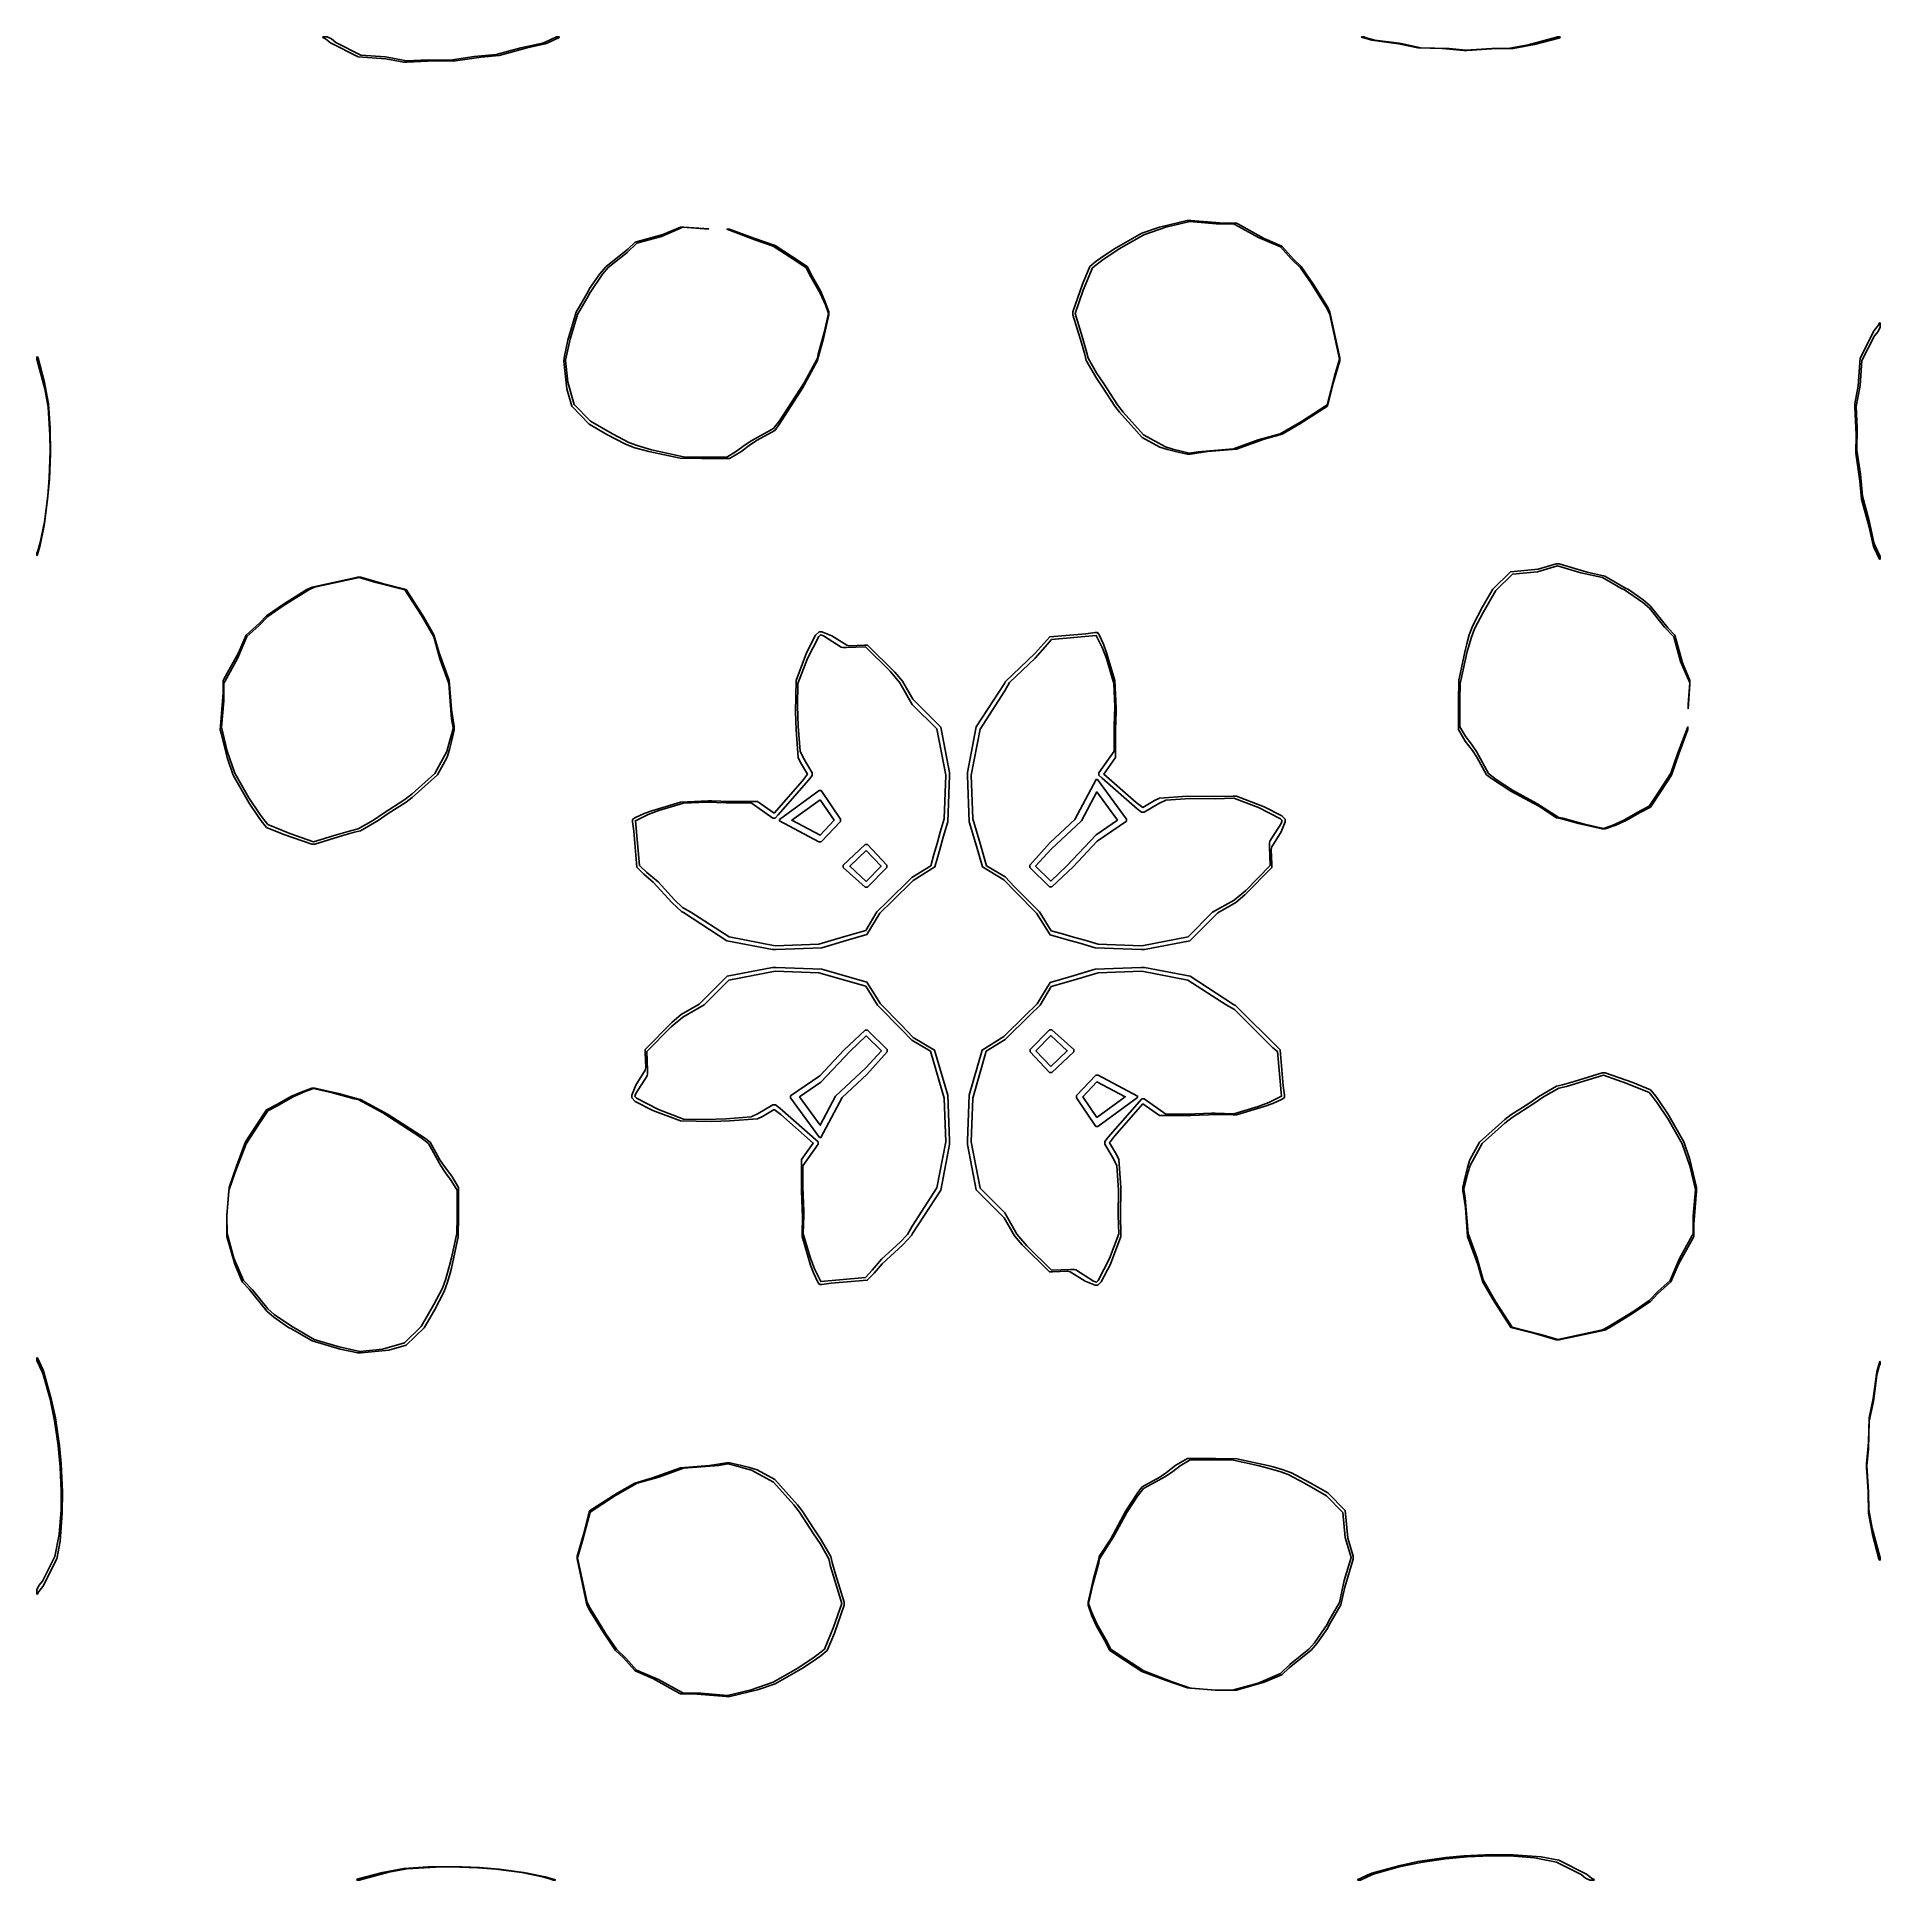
# Model space of a CAD drawing. Extents: x 65 to 85, y 65 to 85.
import ezdxf

# ---------------------------------------------------------------- set-up
doc = ezdxf.new("R2010")
doc.units = 0

msp = doc.modelspace()

# ---------------------------------------------------------------- linework, layer by layer
for points in [[(68.486, 84.784), (68.788, 84.76), (68.982, 84.724), (69.019, 84.724), (69.316, 84.739), (69.519, 84.737), (69.823, 84.78), (70.016, 84.798), (70.32, 84.881), (70.514, 84.922), (70.538, 84.931), (70.669, 84.993), (70.669, 84.999), (70.64, 84.999), (70.516, 84.94), (70.486, 84.929), (70.25, 84.879), (69.984, 84.806), (69.747, 84.785), (69.485, 84.747), (69.245, 84.75), (69.01, 84.738), (68.782, 84.781), (68.514, 84.802), (68.243, 84.938), (68.196, 84.976), (68.152, 84.999), (68.104, 84.999), (68.104, 84.993), (68.132, 84.978), (68.186, 84.935), (68.486, 84.784)], [(79.383, 84.991), (79.484, 84.964), (79.773, 84.925), (79.982, 84.881), (80.246, 84.873), (80.481, 84.852), (80.519, 84.852), (80.784, 84.869), (81.018, 84.873), (81.25, 84.917), (81.512, 84.985), (81.526, 84.993), (81.526, 84.999), (81.496, 84.999), (81.488, 84.994), (81.18, 84.914), (80.982, 84.876), (80.786, 84.873), (80.503, 84.855), (80.324, 84.871), (80.017, 84.88), (79.821, 84.922), (79.782, 84.929), (79.516, 84.964), (79.424, 84.989), (79.398, 84.999), (79.374, 84.999), (79.374, 84.994), (79.383, 84.991)], [(76.334, 81.681), (76.37, 81.552), (76.385, 81.488), (76.498, 81.295), (76.571, 81.187), (76.696, 80.992), (76.747, 80.928), (76.993, 80.653), (77.183, 80.549), (77.267, 80.523), (77.354, 80.5), (77.482, 80.471), (77.518, 80.47), (77.7, 80.5), (78.015, 80.525), (78.318, 80.635), (78.512, 80.69), (78.704, 80.801), (79.003, 80.993), (79.069, 81.251), (79.138, 81.483), (79.138, 81.518), (79.03, 82.013), (79.002, 82.07), (78.852, 82.314), (78.719, 82.506), (78.637, 82.585), (78.507, 82.729), (78.316, 82.811), (78.031, 82.969), (78.015, 82.976), (77.881, 82.977), (77.519, 83.008), (77.482, 83.008), (77.181, 82.936), (76.989, 82.87), (76.686, 82.696), (76.541, 82.599), (76.493, 82.564), (76.424, 82.507), (76.346, 82.317), (76.241, 82.016), (76.241, 81.983), (76.334, 81.681)], [(76.453, 82.493), (76.507, 82.537), (76.567, 82.58), (76.744, 82.699), (77.011, 82.853), (77.249, 82.934), (77.508, 82.997), (77.796, 82.971), (77.985, 82.97), (78.007, 82.96), (78.254, 82.823), (78.492, 82.722), (78.61, 82.591), (78.711, 82.494), (78.827, 82.326), (78.998, 82.047), (79.028, 81.987), (79.133, 81.502), (79.079, 81.319), (78.999, 81.007), (78.72, 80.827), (78.488, 80.694), (78.252, 80.627), (77.984, 80.529), (77.599, 80.498), (77.503, 80.483), (77.431, 80.499), (77.324, 80.527), (77.247, 80.551), (77.007, 80.683), (76.787, 80.928), (76.724, 81.008), (76.573, 81.243), (76.502, 81.348), (76.407, 81.512), (76.386, 81.596), (76.343, 81.749), (76.266, 81.999), (76.354, 82.251), (76.453, 82.493)], [(70.804, 80.991), (70.993, 80.796), (71.186, 80.686), (71.387, 80.581), (71.487, 80.542), (71.587, 80.514), (71.642, 80.5), (71.982, 80.428), (72.212, 80.424), (72.514, 80.423), (72.64, 80.497), (72.742, 80.577), (72.814, 80.625), (73.006, 80.73), (73.054, 80.792), (73.309, 81.186), (73.472, 81.487), (73.481, 81.533), (73.536, 81.728), (73.594, 81.982), (73.594, 82.016), (73.551, 82.131), (73.501, 82.244), (73.415, 82.394), (73.358, 82.506), (73.187, 82.62), (73.011, 82.735), (72.778, 82.814), (72.516, 82.914), (72.487, 82.914), (72.792, 82.797), (72.989, 82.73), (73.197, 82.595), (73.348, 82.494), (73.399, 82.394), (73.499, 82.22), (73.557, 82.09), (73.591, 81.997), (73.544, 81.791), (73.479, 81.557), (73.47, 81.513), (73.324, 81.244), (73.059, 80.833), (72.994, 80.751), (72.756, 80.62), (72.673, 80.565), (72.593, 80.503), (72.486, 80.439), (72.197, 80.44), (72.018, 80.444), (71.754, 80.499), (71.668, 80.52), (71.513, 80.564), (71.423, 80.599), (71.245, 80.692), (71.007, 80.828), (70.832, 81.009), (70.76, 81.251), (70.737, 81.493), (70.786, 81.72), (70.866, 81.988), (70.981, 82.186), (71.002, 82.227), (71.138, 82.423), (71.2, 82.495), (71.406, 82.66), (71.509, 82.76), (71.778, 82.834), (72.01, 82.934), (72.246, 82.915), (72.291, 82.915), (72.019, 82.936), (71.984, 82.936), (71.792, 82.854), (71.491, 82.771), (71.411, 82.694), (71.175, 82.505), (71.108, 82.427), (70.998, 82.268), (70.981, 82.235), (70.851, 82.012), (70.761, 81.71), (70.72, 81.518), (70.719, 81.481), (70.749, 81.179), (70.804, 80.991)], [(84.737, 80.481), (84.78, 80.177), (84.797, 79.984), (84.881, 79.68), (84.922, 79.486), (84.931, 79.462), (84.993, 79.331), (84.999, 79.331), (84.999, 79.36), (84.94, 79.483), (84.929, 79.514), (84.879, 79.75), (84.806, 80.016), (84.785, 80.253), (84.747, 80.515), (84.75, 80.755), (84.738, 80.99), (84.781, 81.218), (84.802, 81.486), (84.938, 81.756), (84.976, 81.803), (84.999, 81.848), (84.999, 81.896), (84.993, 81.896), (84.978, 81.868), (84.935, 81.814), (84.784, 81.514), (84.76, 81.212), (84.724, 81.018), (84.724, 80.98), (84.739, 80.684), (84.737, 80.481)], [(65.005, 79.374), (65.009, 79.383), (65.036, 79.485), (65.077, 79.679), (65.084, 79.718), (65.118, 79.98), (65.138, 80.197), (65.148, 80.48), (65.144, 80.754), (65.127, 81.017), (65.083, 81.25), (65.014, 81.512), (65.007, 81.526), (65.001, 81.526), (65.001, 81.496), (65.005, 81.488), (65.086, 81.18), (65.123, 80.983), (65.143, 80.676), (65.146, 80.507), (65.136, 80.214), (65.119, 80.018), (65.082, 79.736), (65.035, 79.515), (65.01, 79.424), (65.001, 79.398), (65.001, 79.374), (65.005, 79.374)], [(80.577, 77.257), (80.625, 77.186), (80.73, 76.994), (80.792, 76.945), (80.991, 76.816), (81.296, 76.651), (81.488, 76.527), (81.533, 76.518), (81.728, 76.464), (81.982, 76.406), (82.017, 76.406), (82.131, 76.448), (82.244, 76.498), (82.394, 76.585), (82.506, 76.642), (82.62, 76.813), (82.735, 76.989), (82.814, 77.222), (82.914, 77.484), (82.914, 77.513), (82.798, 77.208), (82.73, 77.011), (82.595, 76.803), (82.494, 76.652), (82.394, 76.601), (82.22, 76.501), (82.09, 76.443), (81.997, 76.409), (81.791, 76.456), (81.557, 76.521), (81.512, 76.53), (81.274, 76.683), (81.009, 76.827), (80.833, 76.941), (80.751, 77.006), (80.62, 77.244), (80.565, 77.327), (80.503, 77.406), (80.439, 77.514), (80.44, 77.803), (80.444, 77.982), (80.499, 78.246), (80.52, 78.331), (80.564, 78.487), (80.599, 78.577), (80.692, 78.755), (80.828, 78.993), (81.011, 79.17), (81.281, 79.196), (81.5, 79.26), (81.75, 79.185), (81.988, 79.134), (82.186, 79.019), (82.227, 78.998), (82.423, 78.862), (82.495, 78.8), (82.66, 78.594), (82.76, 78.491), (82.834, 78.222), (82.934, 77.99), (82.915, 77.754), (82.915, 77.709), (82.936, 77.981), (82.936, 78.016), (82.854, 78.208), (82.771, 78.509), (82.694, 78.589), (82.505, 78.825), (82.427, 78.891), (82.268, 79.002), (82.235, 79.019), (82.012, 79.148), (81.82, 79.19), (81.517, 79.28), (81.483, 79.28), (81.289, 79.223), (80.989, 79.194), (80.796, 79.007), (80.686, 78.815), (80.581, 78.613), (80.542, 78.513), (80.514, 78.413), (80.5, 78.357), (80.428, 78.018), (80.424, 77.788), (80.423, 77.486), (80.497, 77.359), (80.577, 77.257)], [(67.064, 77.181), (67.13, 76.989), (67.304, 76.686), (67.401, 76.541), (67.436, 76.493), (67.493, 76.423), (67.682, 76.346), (67.983, 76.241), (68.017, 76.241), (68.319, 76.333), (68.447, 76.37), (68.512, 76.385), (68.705, 76.498), (68.813, 76.572), (69.008, 76.696), (69.072, 76.747), (69.347, 76.993), (69.451, 77.183), (69.477, 77.267), (69.499, 77.354), (69.529, 77.482), (69.529, 77.518), (69.5, 77.7), (69.475, 78.015), (69.364, 78.318), (69.309, 78.512), (69.199, 78.704), (69.007, 79.003), (68.749, 79.069), (68.517, 79.138), (68.482, 79.138), (67.987, 79.03), (67.929, 79.002), (67.686, 78.852), (67.494, 78.719), (67.415, 78.637), (67.27, 78.507), (67.188, 78.316), (67.031, 78.031), (67.023, 78.015), (67.023, 77.881), (66.992, 77.519), (66.991, 77.482), (67, 77.443), (67.064, 77.181)], [(67.176, 78.254), (67.278, 78.493), (67.409, 78.61), (67.506, 78.711), (67.674, 78.827), (67.953, 78.998), (68.013, 79.028), (68.498, 79.133), (68.68, 79.079), (68.993, 78.999), (69.173, 78.72), (69.306, 78.488), (69.373, 78.251), (69.471, 77.984), (69.501, 77.599), (69.517, 77.503), (69.5, 77.431), (69.472, 77.324), (69.449, 77.247), (69.317, 77.007), (69.072, 76.787), (68.992, 76.724), (68.757, 76.573), (68.652, 76.502), (68.488, 76.407), (68.404, 76.386), (68.251, 76.343), (68.001, 76.266), (67.747, 76.355), (67.507, 76.453), (67.462, 76.507), (67.419, 76.567), (67.301, 76.744), (67.147, 77.011), (67.066, 77.249), (67.003, 77.508), (67.028, 77.796), (67.029, 77.985), (67.04, 78.007), (67.176, 78.254)], [(71.51, 75.99), (71.587, 75.915), (71.689, 75.829), (71.894, 75.604), (71.993, 75.511), (72.016, 75.498), (72.488, 75.193), (72.982, 75.098), (73.02, 75.098), (73.516, 75.116), (73.78, 75.195), (74.006, 75.261), (74.145, 75.493), (74.279, 75.621), (74.507, 75.848), (74.744, 75.993), (74.767, 76.08), (74.797, 76.181), (74.834, 76.318), (74.884, 76.483), (74.902, 76.98), (74.901, 77.018), (74.807, 77.51), (74.503, 77.812), (74.393, 78.008), (74.311, 78.107), (74.011, 78.398), (73.98, 78.398), (73.818, 78.392), (73.787, 78.4), (73.625, 78.501), (73.516, 78.544), (73.488, 78.544), (73.45, 78.507), (73.352, 78.316), (73.237, 78.016), (73.233, 77.675), (73.24, 77.481), (73.261, 77.18), (73.287, 77.126), (73.361, 77.001), (73.307, 76.927), (72.999, 76.576), (72.818, 76.704), (72.52, 76.704), (72.325, 76.71), (72.285, 76.71), (71.983, 76.697), (71.672, 76.603), (71.589, 76.573), (71.49, 76.525), (71.464, 76.508), (71.464, 76.481), (71.476, 76.381), (71.51, 75.99)], [(71.633, 76.562), (71.747, 76.604), (72.016, 76.684), (72.268, 76.696), (72.48, 76.688), (72.752, 76.688), (72.987, 76.522), (73.01, 76.522), (73.044, 76.56), (73.044, 76.56), (73.377, 76.94), (73.412, 76.987), (73.411, 77.014), (73.318, 77.174), (73.281, 77.249), (73.262, 77.519), (73.255, 77.743), (73.258, 77.984), (73.361, 78.254), (73.484, 78.493), (73.504, 78.511), (73.535, 78.499), (73.728, 78.378), (73.748, 78.373), (73.785, 78.373), (73.99, 78.38), (74.26, 78.117), (74.365, 77.992), (74.497, 77.757), (74.765, 77.49), (74.862, 76.988), (74.845, 76.517), (74.802, 76.371), (74.769, 76.249), (74.732, 76.128), (74.7, 76.007), (74.493, 75.879), (74.222, 75.61), (74.114, 75.507), (73.994, 75.305), (73.753, 75.235), (73.483, 75.155), (73.012, 75.138), (72.512, 75.234), (72.096, 75.502), (72.007, 75.552), (71.917, 75.638), (71.74, 75.832), (71.618, 75.934), (71.54, 76.01), (71.494, 76.495), (71.633, 76.562)], [(75.116, 76.483), (75.195, 76.22), (75.261, 75.994), (75.493, 75.855), (75.621, 75.721), (75.848, 75.493), (75.993, 75.256), (76.08, 75.233), (76.181, 75.202), (76.318, 75.166), (76.483, 75.116), (76.98, 75.098), (77.018, 75.098), (77.51, 75.193), (77.812, 75.497), (78.008, 75.606), (78.108, 75.69), (78.398, 75.989), (78.398, 76.02), (78.392, 76.182), (78.4, 76.213), (78.501, 76.375), (78.544, 76.484), (78.544, 76.511), (78.507, 76.549), (78.318, 76.647), (78.016, 76.762), (77.98, 76.762), (77.797, 76.756), (77.481, 76.76), (77.18, 76.739), (77.126, 76.713), (77.001, 76.639), (76.927, 76.693), (76.576, 77.001), (76.704, 77.182), (76.704, 77.48), (76.71, 77.675), (76.71, 77.715), (76.697, 78.016), (76.607, 78.318), (76.573, 78.411), (76.525, 78.51), (76.508, 78.536), (76.481, 78.536), (76.381, 78.524), (75.99, 78.49), (75.829, 78.31), (75.511, 78.007), (75.498, 77.984), (75.193, 77.512), (75.098, 77.018), (75.098, 76.98), (75.116, 76.483)], [(75.138, 76.988), (75.234, 77.488), (75.502, 77.903), (75.552, 77.993), (75.832, 78.26), (75.967, 78.41), (76.009, 78.46), (76.495, 78.505), (76.562, 78.367), (76.604, 78.253), (76.684, 77.983), (76.696, 77.732), (76.688, 77.52), (76.688, 77.248), (76.522, 77.013), (76.521, 76.99), (76.56, 76.956), (76.56, 76.956), (76.94, 76.622), (76.987, 76.588), (77.014, 76.588), (77.174, 76.682), (77.249, 76.718), (77.513, 76.737), (77.785, 76.734), (77.987, 76.74), (78.254, 76.638), (78.493, 76.516), (78.511, 76.496), (78.499, 76.465), (78.378, 76.272), (78.373, 76.252), (78.373, 76.215), (78.38, 76.01), (78.116, 75.739), (77.992, 75.634), (77.757, 75.503), (77.49, 75.234), (76.988, 75.138), (76.517, 75.155), (76.371, 75.198), (76.249, 75.231), (76.128, 75.267), (76.006, 75.3), (75.879, 75.507), (75.609, 75.778), (75.507, 75.886), (75.305, 76.006), (75.235, 76.247), (75.155, 76.517), (75.138, 76.988)], [(73.057, 76.509), (73.057, 76.493), (73.485, 76.266), (73.511, 76.266), (73.721, 76.488), (73.721, 76.513), (73.509, 76.822), (73.487, 76.822), (73.057, 76.509)], [(76.509, 76.943), (76.493, 76.943), (76.261, 76.507), (75.995, 76.257), (75.773, 76.012), (75.773, 75.989), (75.989, 75.776), (76.012, 75.776), (76.243, 75.995), (76.506, 76.274), (76.822, 76.491), (76.822, 76.513), (76.509, 76.943)], [(76.005, 76.185), (76.333, 76.493), (76.5, 76.808), (76.724, 76.502), (76.494, 76.343), (76.176, 76.006), (76, 75.84), (75.837, 76), (76.005, 76.185)], [(73.498, 76.723), (73.651, 76.501), (73.498, 76.338), (73.191, 76.5), (73.498, 76.723)], [(73.749, 75.989), (73.988, 75.773), (74.011, 75.773), (74.224, 75.989), (74.224, 76.012), (74.011, 76.237), (73.988, 76.237), (73.749, 76.011), (73.749, 75.989)], [(74, 76.17), (74.16, 76), (74, 75.837), (73.82, 76), (74, 76.17)], [(71.493, 73.45), (71.684, 73.352), (71.984, 73.237), (72.325, 73.233), (72.519, 73.24), (72.82, 73.261), (72.874, 73.287), (72.999, 73.36), (73.073, 73.307), (73.424, 72.998), (73.296, 72.818), (73.296, 72.48), (73.309, 72.192), (73.303, 72.02), (73.303, 71.983), (73.396, 71.672), (73.427, 71.589), (73.474, 71.49), (73.492, 71.464), (73.519, 71.464), (73.619, 71.476), (74.01, 71.51), (74.085, 71.587), (74.171, 71.689), (74.395, 71.894), (74.489, 71.993), (74.502, 72.016), (74.807, 72.488), (74.902, 72.982), (74.901, 73.02), (74.884, 73.517), (74.739, 74.006), (74.507, 74.144), (74.379, 74.279), (74.152, 74.507), (74.006, 74.744), (73.517, 74.884), (73.02, 74.902), (72.982, 74.901), (72.49, 74.807), (72.188, 74.503), (71.992, 74.393), (71.893, 74.311), (71.602, 74.011), (71.602, 73.98), (71.608, 73.818), (71.6, 73.787), (71.499, 73.625), (71.456, 73.516), (71.456, 73.488), (71.493, 73.45)], [(71.501, 73.535), (71.622, 73.728), (71.627, 73.748), (71.627, 73.785), (71.619, 73.99), (71.883, 74.26), (72.008, 74.365), (72.242, 74.497), (72.51, 74.765), (73.012, 74.862), (73.483, 74.845), (73.993, 74.7), (74.121, 74.493), (74.39, 74.222), (74.493, 74.114), (74.695, 73.994), (74.845, 73.483), (74.862, 73.012), (74.766, 72.512), (74.498, 72.096), (74.448, 72.007), (74.362, 71.917), (74.168, 71.74), (74.065, 71.618), (73.99, 71.54), (73.505, 71.494), (73.438, 71.633), (73.395, 71.748), (73.316, 72.013), (73.323, 72.215), (73.323, 72.255), (73.311, 72.519), (73.312, 72.752), (73.478, 72.987), (73.478, 73.01), (73.06, 73.377), (73.013, 73.412), (72.986, 73.411), (72.826, 73.318), (72.75, 73.281), (72.481, 73.262), (72.257, 73.255), (72.016, 73.258), (71.746, 73.361), (71.507, 73.484), (71.489, 73.504), (71.501, 73.535)], [(75.116, 73.517), (75.098, 73.02), (75.098, 72.982), (75.193, 72.49), (75.497, 72.188), (75.606, 71.992), (75.689, 71.893), (75.989, 71.602), (76.02, 71.602), (76.182, 71.608), (76.213, 71.6), (76.375, 71.499), (76.484, 71.456), (76.511, 71.456), (76.549, 71.493), (76.648, 71.684), (76.762, 71.984), (76.762, 72.02), (76.756, 72.203), (76.76, 72.519), (76.739, 72.82), (76.713, 72.874), (76.639, 72.999), (76.693, 73.073), (77.001, 73.424), (77.182, 73.296), (77.52, 73.296), (77.808, 73.309), (77.98, 73.303), (78.017, 73.303), (78.318, 73.393), (78.411, 73.427), (78.51, 73.474), (78.536, 73.491), (78.536, 73.519), (78.524, 73.619), (78.49, 74.009), (78.485, 74.013), (78.007, 74.489), (77.984, 74.502), (77.512, 74.807), (77.018, 74.902), (76.98, 74.901), (76.483, 74.884), (76.217, 74.804), (75.994, 74.739), (75.855, 74.507), (75.721, 74.379), (75.493, 74.152), (75.256, 74.006), (75.116, 73.517)], [(75.138, 73.012), (75.155, 73.483), (75.3, 73.993), (75.507, 74.121), (75.778, 74.39), (75.886, 74.493), (76.006, 74.695), (76.247, 74.764), (76.517, 74.845), (76.988, 74.862), (77.488, 74.766), (77.904, 74.497), (77.993, 74.448), (78.41, 74.032), (78.46, 73.991), (78.505, 73.505), (78.367, 73.438), (78.252, 73.395), (77.987, 73.316), (77.785, 73.323), (77.745, 73.323), (77.481, 73.311), (77.248, 73.312), (77.013, 73.478), (76.989, 73.478), (76.622, 73.06), (76.588, 73.013), (76.588, 72.986), (76.682, 72.826), (76.718, 72.75), (76.737, 72.487), (76.734, 72.215), (76.741, 72.013), (76.638, 71.746), (76.516, 71.507), (76.496, 71.489), (76.465, 71.501), (76.272, 71.622), (76.252, 71.627), (76.215, 71.627), (76.01, 71.619), (75.74, 71.882), (75.634, 72.008), (75.503, 72.242), (75.234, 72.51), (75.138, 73.012)], [(73.491, 73.057), (73.507, 73.057), (73.738, 73.493), (74.005, 73.743), (74.227, 73.988), (74.227, 74.011), (74.011, 74.224), (73.988, 74.224), (73.756, 74.005), (73.494, 73.726), (73.178, 73.509), (73.178, 73.487), (73.491, 73.057)], [(75.776, 73.988), (75.989, 73.762), (76.012, 73.762), (76.251, 73.989), (76.251, 74.011), (76.012, 74.227), (75.989, 74.227), (75.776, 74.011), (75.776, 73.988)], [(73.995, 73.815), (73.667, 73.507), (73.5, 73.191), (73.276, 73.498), (73.506, 73.657), (73.825, 73.995), (74, 74.16), (74.163, 74), (73.995, 73.815)], [(76, 73.83), (75.84, 74), (76, 74.163), (76.18, 74), (76, 73.83)], [(67.063, 71.983), (67.147, 71.682), (67.228, 71.492), (67.306, 71.411), (67.495, 71.175), (67.573, 71.108), (67.732, 70.998), (67.765, 70.981), (67.988, 70.851), (68.29, 70.761), (68.482, 70.72), (68.519, 70.72), (68.821, 70.749), (69.009, 70.804), (69.204, 70.993), (69.314, 71.186), (69.419, 71.387), (69.457, 71.487), (69.486, 71.587), (69.499, 71.642), (69.571, 71.982), (69.576, 72.212), (69.577, 72.514), (69.503, 72.64), (69.423, 72.742), (69.374, 72.814), (69.269, 73.006), (69.208, 73.054), (68.814, 73.309), (68.513, 73.472), (68.467, 73.481), (68.272, 73.536), (68.018, 73.594), (67.984, 73.594), (67.869, 73.551), (67.756, 73.501), (67.606, 73.415), (67.494, 73.358), (67.38, 73.187), (67.265, 73.01), (67.165, 72.748), (67.086, 72.516), (67.065, 72.254), (67.062, 72.214), (67.063, 71.983)], [(76.943, 73.491), (76.943, 73.507), (76.515, 73.734), (76.489, 73.734), (76.279, 73.512), (76.279, 73.487), (76.491, 73.178), (76.513, 73.178), (76.943, 73.491)], [(76.502, 73.276), (76.348, 73.499), (76.502, 73.662), (76.809, 73.5), (76.502, 73.276)], [(80.524, 71.984), (80.635, 71.681), (80.69, 71.488), (80.8, 71.296), (80.993, 70.996), (81.251, 70.931), (81.483, 70.862), (81.518, 70.862), (82.013, 70.969), (82.068, 70.997), (82.314, 71.147), (82.506, 71.28), (82.585, 71.363), (82.729, 71.493), (82.811, 71.684), (82.969, 71.969), (82.976, 71.985), (82.977, 72.118), (83.008, 72.481), (83.008, 72.517), (82.936, 72.819), (82.87, 73.011), (82.696, 73.314), (82.599, 73.459), (82.564, 73.507), (82.507, 73.576), (82.317, 73.654), (82.016, 73.759), (81.983, 73.759), (81.681, 73.666), (81.552, 73.63), (81.488, 73.614), (81.295, 73.502), (81.187, 73.428), (80.992, 73.303), (80.928, 73.253), (80.653, 73.007), (80.549, 72.817), (80.523, 72.733), (80.5, 72.646), (80.471, 72.518), (80.47, 72.482), (80.5, 72.3), (80.524, 71.984)], [(80.499, 72.569), (80.527, 72.676), (80.551, 72.753), (80.683, 72.993), (80.928, 73.212), (81.008, 73.275), (81.243, 73.427), (81.348, 73.498), (81.512, 73.593), (81.596, 73.613), (81.749, 73.657), (81.999, 73.733), (82.252, 73.645), (82.493, 73.547), (82.537, 73.493), (82.58, 73.433), (82.699, 73.256), (82.853, 72.989), (82.934, 72.751), (82.997, 72.492), (82.971, 72.204), (82.97, 72.015), (82.96, 71.993), (82.823, 71.746), (82.722, 71.507), (82.591, 71.39), (82.494, 71.289), (82.326, 71.172), (82.047, 71.002), (81.987, 70.972), (81.502, 70.866), (81.319, 70.92), (81.007, 71.001), (80.826, 71.28), (80.694, 71.512), (80.627, 71.748), (80.529, 72.015), (80.498, 72.4), (80.483, 72.497), (80.499, 72.569)], [(67.063, 72.208), (67.085, 72.484), (67.152, 72.682), (67.27, 72.99), (67.405, 73.197), (67.506, 73.348), (67.606, 73.399), (67.78, 73.499), (67.91, 73.557), (68.003, 73.591), (68.208, 73.544), (68.443, 73.479), (68.487, 73.47), (68.756, 73.324), (69.166, 73.059), (69.249, 72.994), (69.379, 72.756), (69.435, 72.673), (69.497, 72.593), (69.561, 72.486), (69.56, 72.197), (69.556, 72.018), (69.5, 71.754), (69.479, 71.668), (69.435, 71.513), (69.401, 71.423), (69.308, 71.245), (69.171, 71.007), (68.991, 70.832), (68.749, 70.76), (68.506, 70.737), (68.28, 70.786), (68.011, 70.866), (67.814, 70.981), (67.773, 71.002), (67.576, 71.138), (67.505, 71.2), (67.339, 71.406), (67.241, 71.508), (67.139, 71.748), (67.064, 72.017), (67.063, 72.208)], [(65.007, 68.104), (65.022, 68.132), (65.065, 68.186), (65.216, 68.487), (65.252, 68.678), (65.276, 68.981), (65.279, 69.215), (65.263, 69.519), (65.246, 69.713), (65.202, 70.016), (65.161, 70.21), (65.078, 70.513), (65.07, 70.535), (65.007, 70.669), (65.001, 70.669), (65.001, 70.64), (65.06, 70.516), (65.071, 70.486), (65.144, 70.22), (65.194, 69.984), (65.232, 69.717), (65.253, 69.481), (65.266, 69.224), (65.263, 69.019), (65.242, 68.752), (65.197, 68.513), (65.061, 68.244), (65.024, 68.197), (65.001, 68.152), (65.001, 68.104), (65.007, 68.104)], [(84.852, 69.481), (84.869, 69.216), (84.873, 68.982), (84.917, 68.75), (84.985, 68.488), (84.993, 68.474), (84.999, 68.474), (84.999, 68.504), (84.994, 68.512), (84.914, 68.82), (84.876, 69.018), (84.873, 69.214), (84.855, 69.497), (84.871, 69.676), (84.88, 69.982), (84.922, 70.179), (84.929, 70.218), (84.964, 70.484), (84.989, 70.576), (84.999, 70.602), (84.999, 70.626), (84.994, 70.626), (84.991, 70.617), (84.964, 70.516), (84.925, 70.227), (84.881, 70.017), (84.873, 69.754), (84.852, 69.519), (84.852, 69.481)], [(70.969, 67.987), (70.998, 67.929), (71.147, 67.686), (71.28, 67.494), (71.363, 67.415), (71.492, 67.27), (71.684, 67.188), (71.969, 67.031), (71.985, 67.023), (72.119, 67.023), (72.481, 66.992), (72.518, 66.992), (72.819, 67.064), (73.011, 67.13), (73.314, 67.304), (73.459, 67.401), (73.507, 67.436), (73.576, 67.493), (73.654, 67.682), (73.759, 67.983), (73.759, 68.017), (73.666, 68.319), (73.63, 68.447), (73.614, 68.512), (73.502, 68.705), (73.429, 68.812), (73.303, 69.008), (73.253, 69.072), (73.007, 69.347), (72.817, 69.451), (72.733, 69.477), (72.646, 69.499), (72.518, 69.529), (72.482, 69.529), (72.3, 69.5), (71.984, 69.475), (71.681, 69.364), (71.488, 69.309), (71.296, 69.199), (70.997, 69.007), (70.931, 68.749), (70.862, 68.517), (70.862, 68.486), (70.969, 67.987)], [(70.866, 68.498), (70.921, 68.681), (71.002, 68.994), (71.28, 69.173), (71.512, 69.306), (71.748, 69.373), (72.015, 69.471), (72.4, 69.501), (72.497, 69.517), (72.569, 69.5), (72.676, 69.472), (72.753, 69.448), (72.993, 69.317), (73.212, 69.072), (73.275, 68.992), (73.427, 68.757), (73.498, 68.652), (73.593, 68.488), (73.613, 68.404), (73.657, 68.251), (73.733, 68.001), (73.645, 67.747), (73.547, 67.507), (73.493, 67.463), (73.433, 67.419), (73.256, 67.301), (72.989, 67.147), (72.751, 67.066), (72.492, 67.003), (72.204, 67.028), (72.015, 67.029), (71.993, 67.04), (71.746, 67.176), (71.507, 67.278), (71.39, 67.409), (71.289, 67.506), (71.172, 67.673), (71.002, 67.953), (70.972, 68.013), (70.866, 68.498)], [(76.448, 67.869), (76.498, 67.756), (76.585, 67.606), (76.642, 67.494), (76.813, 67.38), (76.99, 67.265), (77.252, 67.165), (77.484, 67.086), (77.786, 67.062), (78.017, 67.063), (78.318, 67.147), (78.508, 67.228), (78.589, 67.306), (78.825, 67.495), (78.891, 67.573), (79.002, 67.732), (79.019, 67.765), (79.148, 67.988), (79.19, 68.18), (79.28, 68.483), (79.28, 68.517), (79.223, 68.711), (79.194, 69.011), (79.007, 69.203), (78.815, 69.313), (78.613, 69.419), (78.513, 69.457), (78.413, 69.486), (78.357, 69.499), (78.018, 69.571), (77.788, 69.576), (77.486, 69.577), (77.359, 69.503), (77.258, 69.423), (77.186, 69.374), (76.994, 69.269), (76.945, 69.208), (76.816, 69.009), (76.651, 68.704), (76.527, 68.512), (76.518, 68.467), (76.464, 68.272), (76.406, 68.018), (76.406, 67.984), (76.448, 67.869)], [(76.456, 68.208), (76.521, 68.443), (76.53, 68.488), (76.683, 68.726), (76.827, 68.991), (76.941, 69.166), (77.006, 69.249), (77.244, 69.379), (77.327, 69.435), (77.406, 69.497), (77.514, 69.561), (77.803, 69.56), (77.982, 69.556), (78.246, 69.5), (78.331, 69.479), (78.487, 69.435), (78.577, 69.401), (78.755, 69.308), (78.993, 69.171), (79.169, 68.989), (79.196, 68.719), (79.26, 68.5), (79.185, 68.25), (79.134, 68.012), (79.019, 67.814), (78.998, 67.773), (78.862, 67.576), (78.8, 67.505), (78.594, 67.339), (78.492, 67.241), (78.252, 67.139), (77.983, 67.064), (77.792, 67.063), (77.516, 67.085), (77.318, 67.152), (77.01, 67.27), (76.803, 67.405), (76.652, 67.506), (76.601, 67.606), (76.501, 67.78), (76.443, 67.91), (76.409, 68.003), (76.456, 68.208)], [(79.36, 65.001), (79.483, 65.06), (79.513, 65.071), (79.78, 65.144), (80.016, 65.194), (80.283, 65.232), (80.519, 65.253), (80.776, 65.266), (80.981, 65.263), (81.248, 65.242), (81.487, 65.197), (81.756, 65.061), (81.803, 65.024), (81.848, 65.001), (81.896, 65.001), (81.896, 65.007), (81.867, 65.022), (81.813, 65.065), (81.513, 65.216), (81.322, 65.252), (81.019, 65.276), (80.785, 65.279), (80.481, 65.263), (80.287, 65.246), (79.984, 65.202), (79.79, 65.161), (79.486, 65.078), (79.465, 65.07), (79.331, 65.007), (79.331, 65.001), (79.36, 65.001)], [(68.488, 65.014), (68.474, 65.007), (68.474, 65.001), (68.504, 65.001), (68.512, 65.005), (68.82, 65.086), (69.017, 65.123), (69.324, 65.143), (69.493, 65.146), (69.786, 65.136), (69.982, 65.119), (70.264, 65.082), (70.485, 65.035), (70.576, 65.01), (70.602, 65.001), (70.626, 65.001), (70.625, 65.005), (70.617, 65.009), (70.515, 65.036), (70.321, 65.077), (70.282, 65.084), (70.018, 65.119), (69.803, 65.138), (69.52, 65.148), (69.246, 65.144), (68.983, 65.127), (68.75, 65.083), (68.488, 65.014)]]:
    msp.add_lwpolyline(points, close=True)

doc.saveas('drawing.dxf')
